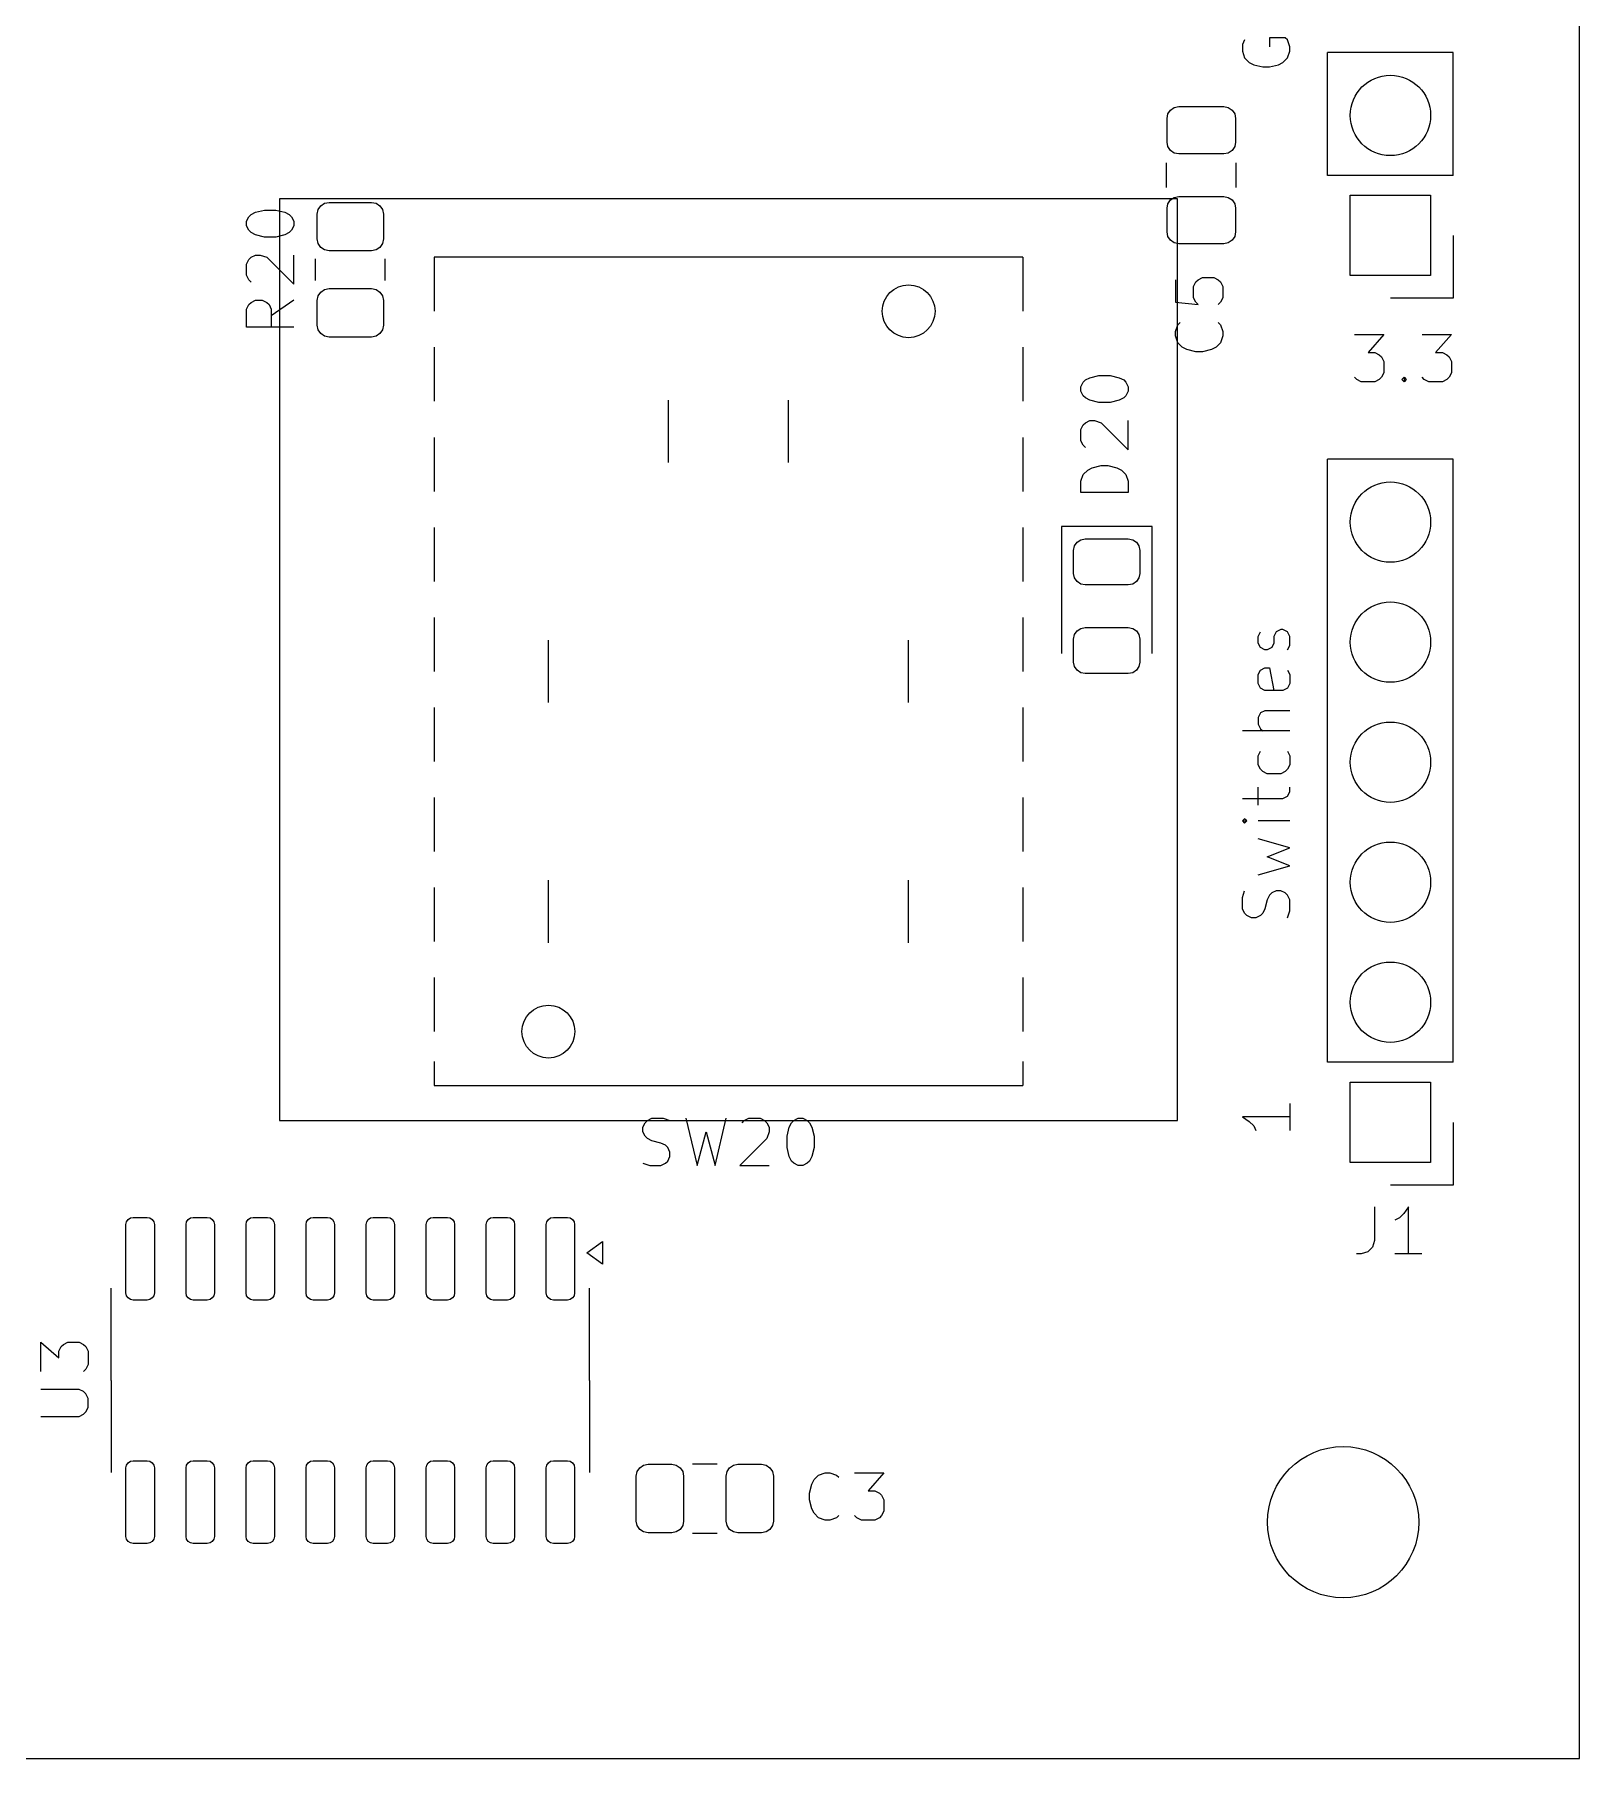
# Model space of a CAD drawing. Header units: millimetres. Extents: x 0 to 485, y -84 to 360.
# Drawn here: x 239.32 to 272, y 14 to 50.48 of the extents above; entities that cross this region are included whole.
import ezdxf

# ---------------------------------------------------------------- set-up
doc = ezdxf.new("R2010")
doc.units = ezdxf.units.MM
doc.layers.get('0').update_dxf_attribs({"lineweight": 25})
doc.layers.add('Import', color=16, linetype='Continuous', lineweight=25, true_color=0x800000)
doc.layers.add('Mounting Holes', color=9, linetype='Continuous', lineweight=25, true_color=0xc0c0c0)

msp = doc.modelspace()

# ---------------------------------------------------------------- linework, layer by layer
for p, q in [((263.5, 47), (244.5, 47)), ((244.5, 47), (244.5, 27.5)), ((263.5, 27.5), (263.5, 47)), ((244.5, 27.5), (263.5, 27.5))]:
    msp.add_line(p, q)
at = {"layer": 'Import', "flags": 128}
for points in [[(272, 14), (272, 82)], [(264.9174, 50.3606), (264.8698, 50.2654)], [(265.7746, 50.4082), (265.4412, 50.4082)], [(265.4412, 50.4082), (265.4412, 50.2177)], [(265.8222, 50.3606), (265.7746, 50.4082)], [(265.8698, 50.2177), (265.8222, 50.3606)], [(264.8698, 50.2654), (264.8698, 50.1225)], [(264.8698, 50.1225), (264.9174, 49.9796)], [(264.9174, 49.9796), (265.0127, 49.8844)], [(265.727, 49.8844), (265.8222, 49.9796)], [(265.8222, 49.9796), (265.8698, 50.1225)], [(265.8698, 50.1225), (265.8698, 50.2177)], [(266.67, 47.495), (266.67, 50.095)], [(269.33, 50.095), (266.67, 50.095)], [(269.33, 47.495), (269.33, 50.095)], [(265.0127, 49.8844), (265.1079, 49.8368)], [(265.1079, 49.8368), (265.2984, 49.7892)], [(265.2984, 49.7892), (265.4412, 49.7892)], [(265.4412, 49.7892), (265.6317, 49.8368)], [(265.6317, 49.8368), (265.727, 49.8844)], [(263.525, 47.95), (263.4293, 47.969), (263.3482, 48.0232), (263.294, 48.1043), (263.275, 48.2), (263.275, 48.7), (263.294, 48.7957), (263.3482, 48.8768), (263.4293, 48.931), (263.525, 48.95), (264.475, 48.95), (264.5707, 48.931), (264.6518, 48.8768), (264.706, 48.7957), (264.725, 48.7), (264.725, 48.2), (264.706, 48.1043), (264.6518, 48.0232), (264.5707, 47.969), (264.475, 47.95), (263.525, 47.95)], [(263.265, 47.2387), (263.265, 47.7613)], [(264.735, 47.2387), (264.735, 47.7613)], [(269.33, 47.495), (266.67, 47.495)], [(268.85, 47.075), (268.85, 45.375), (267.15, 45.375), (267.15, 47.075), (268.85, 47.075)], [(243.9001, 46.6667), (243.9953, 46.7143)], [(243.9953, 46.7143), (244.1858, 46.7619)], [(244.1858, 46.7619), (244.4239, 46.7619)], [(244.4239, 46.7619), (244.6143, 46.7143)], [(244.6143, 46.7143), (244.7096, 46.6667)], [(245.55, 45.9), (245.4543, 45.919), (245.3732, 45.9732), (245.319, 46.0543), (245.3, 46.15), (245.3, 46.675), (245.319, 46.7707), (245.3732, 46.8518), (245.4543, 46.906), (245.55, 46.925), (246.45, 46.925), (246.5457, 46.906), (246.6268, 46.8518), (246.681, 46.7707), (246.7, 46.675), (246.7, 46.15), (246.681, 46.0543), (246.6268, 45.9732), (246.5457, 45.919), (246.45, 45.9), (245.55, 45.9)], [(263.525, 46.05), (263.4293, 46.069), (263.3482, 46.1232), (263.294, 46.2043), (263.275, 46.3), (263.275, 46.8), (263.294, 46.8957), (263.3482, 46.9768), (263.4293, 47.031), (263.525, 47.05), (264.475, 47.05), (264.5707, 47.031), (264.6518, 46.9768), (264.706, 46.8957), (264.725, 46.8), (264.725, 46.3), (264.706, 46.2043), (264.6518, 46.1232), (264.5707, 46.069), (264.475, 46.05), (263.525, 46.05)], [(243.8048, 46.5238), (243.8524, 46.619)], [(243.8048, 46.4286), (243.8048, 46.5238)], [(243.8524, 46.3333), (243.8048, 46.4286)], [(243.8524, 46.619), (243.9001, 46.6667)], [(243.9001, 46.2857), (243.8524, 46.3333)], [(244.7096, 46.6667), (244.7572, 46.619)], [(244.7572, 46.3333), (244.7096, 46.2857)], [(244.7572, 46.619), (244.8048, 46.5238)], [(244.8048, 46.4286), (244.7572, 46.3333)], [(244.8048, 46.5238), (244.8048, 46.4286)], [(243.9953, 46.2381), (243.9001, 46.2857)], [(244.1858, 46.1905), (243.9953, 46.2381)], [(244.4239, 46.1905), (244.1858, 46.1905)], [(244.6143, 46.2381), (244.4239, 46.1905)], [(244.7096, 46.2857), (244.6143, 46.2381)], [(269.33, 46.225), (269.33, 44.895)], [(243.8048, 45.619), (243.8524, 45.7143)], [(243.8048, 45.381), (243.8048, 45.619)], [(243.8524, 45.7143), (243.9001, 45.7619)], [(243.9001, 45.7619), (243.9953, 45.8095)], [(243.9953, 45.8095), (244.0905, 45.8095)], [(244.0905, 45.8095), (244.2334, 45.7619)], [(244.2334, 45.7619), (244.8048, 45.1905)], [(244.8048, 45.1905), (244.8048, 45.8095)], [(245.265, 45.2729), (245.265, 45.7271)], [(246.735, 45.2729), (246.735, 45.7271)], [(247.777, 45.763), (247.777, 44.62)], [(260.223, 45.763), (247.777, 45.763)], [(260.223, 45.763), (260.223, 44.62)], [(243.8524, 45.2857), (243.8048, 45.381)], [(243.9001, 45.2381), (243.8524, 45.2857)], [(263.4548, 45.2881), (263.4548, 44.8119)], [(263.8358, 45.1452), (263.8834, 45.2405)], [(263.8834, 45.2405), (263.931, 45.2881)], [(263.931, 45.2881), (264.0262, 45.3357)], [(264.0262, 45.3357), (264.2643, 45.3357)], [(264.2643, 45.3357), (264.3596, 45.2881)], [(264.3596, 45.2881), (264.4072, 45.2405)], [(264.4072, 45.2405), (264.4548, 45.1452)], [(245.55, 44.075), (245.4543, 44.094), (245.3732, 44.1482), (245.319, 44.2293), (245.3, 44.325), (245.3, 44.85), (245.319, 44.9457), (245.3732, 45.0268), (245.4543, 45.081), (245.55, 45.1), (246.45, 45.1), (246.5457, 45.081), (246.6268, 45.0268), (246.681, 44.9457), (246.7, 44.85), (246.7, 44.325), (246.681, 44.2293), (246.6268, 44.1482), (246.5457, 44.094), (246.45, 44.075), (245.55, 44.075)], [(263.8358, 44.9071), (263.8358, 45.1452)], [(263.8834, 44.8119), (263.8358, 44.9071)], [(264.4548, 44.9071), (264.4072, 44.8119)], [(264.4548, 45.1452), (264.4548, 44.9071)], [(269.33, 44.895), (268, 44.895)], [(243.8048, 44.6667), (243.8524, 44.7619)], [(243.8048, 44.2857), (243.8048, 44.6667)], [(243.8524, 44.7619), (243.9001, 44.8095)], [(243.9001, 44.8095), (243.9953, 44.8571)], [(243.9953, 44.8571), (244.1382, 44.8571)], [(244.1382, 44.8571), (244.2334, 44.8095)], [(244.2334, 44.8095), (244.281, 44.7619)], [(244.281, 44.7619), (244.3286, 44.6667)], [(244.8048, 44.8571), (244.3286, 44.5238)], [(244.3286, 44.6667), (244.3286, 44.2857)], [(263.4548, 44.8119), (263.931, 44.7643)], [(263.931, 44.7643), (263.8834, 44.8119)], [(264.4072, 44.8119), (264.3596, 44.7643)], [(244.8048, 44.2857), (243.8048, 44.2857)], [(263.4548, 44.1929), (263.5024, 44.3357)], [(263.4548, 44.0976), (263.4548, 44.1929)], [(263.5024, 44.3357), (263.5501, 44.3833)], [(264.3596, 44.3833), (264.4072, 44.3357)], [(264.4072, 44.3357), (264.4548, 44.1929)], [(264.4548, 44.1929), (264.4548, 44.0976)], [(247.777, 43.858), (247.777, 42.715)], [(260.223, 43.858), (260.223, 42.715)], [(263.5024, 43.9548), (263.4548, 44.0976)], [(263.5977, 43.8595), (263.5024, 43.9548)], [(263.6929, 43.8119), (263.5977, 43.8595)], [(263.8834, 43.7643), (263.6929, 43.8119)], [(264.2167, 43.8119), (264.0262, 43.7643)], [(264.312, 43.8595), (264.2167, 43.8119)], [(264.4072, 43.9548), (264.312, 43.8595)], [(264.4548, 44.0976), (264.4072, 43.9548)], [(267.2415, 44.1302), (267.8606, 44.1302)], [(267.8606, 44.1302), (267.5273, 43.7492)], [(268.6701, 44.1302), (269.2892, 44.1302)], [(269.2892, 44.1302), (268.9558, 43.7492)], [(264.0262, 43.7643), (263.8834, 43.7643)], [(267.5273, 43.7492), (267.6701, 43.7492)], [(267.6701, 43.7492), (267.7653, 43.7016)], [(267.7653, 43.7016), (267.813, 43.654)], [(267.813, 43.654), (267.8606, 43.5588)], [(267.8606, 43.5588), (267.8606, 43.3207)], [(268.9558, 43.7492), (269.0987, 43.7492)], [(269.0987, 43.7492), (269.1939, 43.7016)], [(269.1939, 43.7016), (269.2415, 43.654)], [(269.2415, 43.654), (269.2892, 43.5588)], [(269.2892, 43.5588), (269.2892, 43.3207)], [(261.4548, 43.0238), (261.5024, 43.119)], [(261.5024, 43.119), (261.5501, 43.1667)], [(261.5501, 43.1667), (261.6453, 43.2143)], [(261.6453, 43.2143), (261.8358, 43.2619)], [(261.8358, 43.2619), (262.0739, 43.2619)], [(262.0739, 43.2619), (262.2643, 43.2143)], [(262.2643, 43.2143), (262.3596, 43.1667)], [(262.3596, 43.1667), (262.4072, 43.119)], [(262.4072, 43.119), (262.4548, 43.0238)], [(267.2892, 43.1778), (267.2415, 43.2254)], [(267.3844, 43.1302), (267.2892, 43.1778)], [(267.6701, 43.1302), (267.3844, 43.1302)], [(267.7653, 43.1778), (267.6701, 43.1302)], [(267.813, 43.2254), (267.7653, 43.1778)], [(267.8606, 43.3207), (267.813, 43.2254)], [(268.2415, 43.1778), (268.2892, 43.2254)], [(268.2892, 43.1302), (268.2415, 43.1778)], [(268.2892, 43.2254), (268.3368, 43.1778)], [(268.2892, 43.2254), (268.2892, 43.1302)], [(268.3368, 43.1778), (268.2892, 43.1302)], [(268.7177, 43.1778), (268.6701, 43.2254)], [(268.813, 43.1302), (268.7177, 43.1778)], [(269.0987, 43.1302), (268.813, 43.1302)], [(269.1939, 43.1778), (269.0987, 43.1302)], [(269.2415, 43.2254), (269.1939, 43.1778)], [(269.2892, 43.3207), (269.2415, 43.2254)], [(252.73, 41.4196), (252.73, 42.7404)], [(255.27, 41.4196), (255.27, 42.7404)], [(261.4548, 42.9286), (261.4548, 43.0238)], [(261.5024, 42.8333), (261.4548, 42.9286)], [(261.5501, 42.7857), (261.5024, 42.8333)], [(261.6453, 42.7381), (261.5501, 42.7857)], [(261.8358, 42.6905), (261.6453, 42.7381)], [(262.0739, 42.6905), (261.8358, 42.6905)], [(262.2643, 42.7381), (262.0739, 42.6905)], [(262.3596, 42.7857), (262.2643, 42.7381)], [(262.4072, 42.8333), (262.3596, 42.7857)], [(262.4548, 42.9286), (262.4072, 42.8333)], [(262.4548, 43.0238), (262.4548, 42.9286)], [(247.777, 41.953), (247.777, 40.81)], [(260.223, 41.953), (260.223, 40.81)], [(261.4548, 42.119), (261.5024, 42.2143)], [(261.4548, 41.881), (261.4548, 42.119)], [(261.5024, 42.2143), (261.5501, 42.2619)], [(261.5501, 42.2619), (261.6453, 42.3095)], [(261.6453, 42.3095), (261.7405, 42.3095)], [(261.7405, 42.3095), (261.8834, 42.2619)], [(261.8834, 42.2619), (262.4548, 41.6905)], [(262.4548, 41.6905), (262.4548, 42.3095)], [(261.5024, 41.7857), (261.4548, 41.881)], [(261.5501, 41.7381), (261.5024, 41.7857)], [(261.5024, 41.1667), (261.5977, 41.2619)], [(261.5977, 41.2619), (261.6929, 41.3095)], [(261.6929, 41.3095), (261.8834, 41.3571)], [(261.8834, 41.3571), (262.0262, 41.3571)], [(262.0262, 41.3571), (262.2167, 41.3095)], [(262.2167, 41.3095), (262.312, 41.2619)], [(262.312, 41.2619), (262.4072, 41.1667)], [(266.67, 28.73), (266.67, 41.49)], [(269.33, 41.49), (266.67, 41.49)], [(269.33, 28.73), (269.33, 41.49)], [(261.4548, 41.0238), (261.5024, 41.1667)], [(261.4548, 40.7857), (261.4548, 41.0238)], [(262.4072, 41.1667), (262.4548, 41.0238)], [(262.4548, 41.0238), (262.4548, 40.7857)], [(262.4548, 40.7857), (261.4548, 40.7857)], [(247.777, 40.048), (247.777, 38.905)], [(260.223, 40.048), (260.223, 38.905)], [(261.04, 40.065), (261.04, 37.38)], [(262.96, 40.065), (261.04, 40.065)], [(262.4562, 39.805), (262.5495, 39.7864), (262.6286, 39.7336), (262.6814, 39.6545), (262.7, 39.5613), (262.7, 39.0738), (262.6814, 38.9805), (262.6286, 38.9014), (262.5495, 38.8486), (262.4562, 38.83), (261.5437, 38.83), (261.4505, 38.8486), (261.3714, 38.9014), (261.3186, 38.9805), (261.3, 39.0738), (261.3, 39.5613), (261.3186, 39.6545), (261.3714, 39.7336), (261.4505, 39.7864), (261.5437, 39.805), (262.4562, 39.805)], [(262.96, 37.38), (262.96, 40.065)], [(247.777, 38.143), (247.777, 37)], [(260.223, 38.143), (260.223, 37)], [(250.19, 36.3396), (250.19, 37.6604)], [(257.81, 36.3396), (257.81, 37.6604)], [(262.4562, 37.93), (262.5495, 37.9114), (262.6286, 37.8586), (262.6814, 37.7795), (262.7, 37.6863), (262.7, 37.1988), (262.6814, 37.1055), (262.6286, 37.0264), (262.5495, 36.9736), (262.4562, 36.955), (261.5437, 36.955), (261.4505, 36.9736), (261.3714, 37.0264), (261.3186, 37.1055), (261.3, 37.1988), (261.3, 37.6863), (261.3186, 37.7795), (261.3714, 37.8586), (261.4505, 37.9114), (261.5437, 37.93), (262.4562, 37.93)], [(265.2032, 37.7415), (265.2508, 37.8368)], [(265.2032, 37.5987), (265.2032, 37.7415)], [(265.2508, 37.5034), (265.2032, 37.5987)], [(265.5365, 37.5987), (265.4889, 37.5034)], [(265.5841, 37.8368), (265.5365, 37.7415)], [(265.5365, 37.7415), (265.5365, 37.5987)], [(265.6793, 37.8844), (265.5841, 37.8368)], [(265.727, 37.8844), (265.6793, 37.8844)], [(265.8222, 37.8368), (265.727, 37.8844)], [(265.8698, 37.7415), (265.8222, 37.8368)], [(265.8698, 37.5511), (265.8698, 37.7415)], [(265.346, 37.4558), (265.2508, 37.5034)], [(265.3936, 37.4558), (265.346, 37.4558)], [(265.4889, 37.5034), (265.3936, 37.4558)], [(265.8222, 37.4558), (265.8698, 37.5511)], [(265.2032, 36.932), (265.2508, 37.0273)], [(265.2032, 36.7415), (265.2032, 36.932)], [(265.2508, 37.0273), (265.346, 37.0749)], [(265.346, 37.0749), (265.4412, 37.0749)], [(265.4412, 37.0749), (265.5365, 36.5987)], [(265.8222, 37.0273), (265.8698, 36.932)], [(265.8698, 36.932), (265.8698, 36.7415)], [(265.2508, 36.6463), (265.2032, 36.7415)], [(265.346, 36.5987), (265.2508, 36.6463)], [(265.727, 36.5987), (265.346, 36.5987)], [(265.8222, 36.6463), (265.727, 36.5987)], [(265.8698, 36.7415), (265.8222, 36.6463)], [(247.777, 36.238), (247.777, 35.095)], [(260.223, 36.238), (260.223, 35.095)], [(265.2508, 36.1225), (265.2032, 36.0273)], [(265.346, 36.1701), (265.2508, 36.1225)], [(265.8698, 36.1701), (265.346, 36.1701)], [(265.2032, 36.0273), (265.2032, 35.8844)], [(265.2032, 35.8844), (265.2508, 35.7892)], [(265.2508, 35.7892), (265.2984, 35.7415)], [(265.8698, 35.7415), (264.8698, 35.7415)], [(265.2032, 35.2177), (265.2508, 35.313)], [(265.2032, 35.0273), (265.2032, 35.2177)], [(265.2508, 34.932), (265.2032, 35.0273)], [(265.8222, 35.313), (265.8698, 35.2177)], [(265.8698, 35.0273), (265.8222, 34.932)], [(265.8698, 35.2177), (265.8698, 35.0273)], [(265.2984, 34.8844), (265.2508, 34.932)], [(265.3936, 34.8368), (265.2984, 34.8844)], [(265.6793, 34.8368), (265.3936, 34.8368)], [(265.7746, 34.8844), (265.6793, 34.8368)], [(265.8222, 34.932), (265.7746, 34.8844)], [(247.777, 34.333), (247.777, 33.19)], [(260.223, 34.333), (260.223, 33.19)], [(264.8698, 34.313), (265.727, 34.313)], [(265.2032, 34.1701), (265.2032, 34.5511)], [(265.727, 34.313), (265.8222, 34.3606)], [(265.8222, 34.3606), (265.8698, 34.4558)], [(265.8698, 34.4558), (265.8698, 34.5511)], [(264.9174, 33.8844), (264.8698, 33.8368)], [(264.8698, 33.8368), (264.9174, 33.7892)], [(264.8698, 33.8368), (264.9651, 33.8368)], [(264.9651, 33.8368), (264.9174, 33.8844)], [(264.9174, 33.7892), (264.9651, 33.8368)], [(265.8698, 33.8368), (265.2032, 33.8368)], [(265.8698, 33.2654), (265.2032, 33.4558)], [(265.3936, 33.0749), (265.8698, 33.2654)], [(265.2032, 32.6939), (265.8698, 32.8844)], [(265.8698, 32.8844), (265.3936, 33.0749)], [(250.19, 31.2596), (250.19, 32.5804)], [(257.81, 31.2596), (257.81, 32.5804)], [(247.777, 32.428), (247.777, 31.285)], [(260.223, 32.428), (260.223, 31.285)], [(264.8698, 32.2177), (264.9174, 32.3606)], [(264.8698, 31.9796), (264.8698, 32.2177)], [(265.3936, 32.1701), (265.346, 31.9796)], [(265.4412, 32.2654), (265.3936, 32.1701)], [(265.4889, 32.313), (265.4412, 32.2654)], [(265.5841, 32.3606), (265.4889, 32.313)], [(265.6793, 32.3606), (265.5841, 32.3606)], [(265.7746, 32.313), (265.6793, 32.3606)], [(265.8222, 32.2654), (265.7746, 32.313)], [(265.8698, 32.1701), (265.8222, 32.2654)], [(265.8698, 31.932), (265.8698, 32.1701)], [(264.9174, 31.8844), (264.8698, 31.9796)], [(264.9651, 31.8368), (264.9174, 31.8844)], [(265.0603, 31.7892), (264.9651, 31.8368)], [(265.1555, 31.7892), (265.0603, 31.7892)], [(265.2508, 31.8368), (265.1555, 31.7892)], [(265.2984, 31.8844), (265.2508, 31.8368)], [(265.346, 31.9796), (265.2984, 31.8844)], [(265.8222, 31.7892), (265.8698, 31.932)], [(247.777, 30.523), (247.777, 29.38)], [(260.223, 30.523), (260.223, 29.38)], [(247.777, 28.745), (247.777, 28.237)], [(260.223, 28.745), (260.223, 28.237)], [(269.33, 28.73), (266.67, 28.73)], [(247.777, 28.237), (260.223, 28.237)], [(268.85, 28.31), (268.85, 26.61), (267.15, 26.61), (267.15, 28.31), (268.85, 28.31)], [(265.8698, 27.8606), (265.8698, 27.2892)], [(252.1905, 27.3547), (252.2381, 27.4499)], [(252.2381, 27.4499), (252.2857, 27.4976)], [(252.2857, 27.4976), (252.381, 27.5452)], [(252.381, 27.5452), (252.619, 27.5452)], [(252.619, 27.5452), (252.7619, 27.4976)], [(253.0952, 27.5452), (253.3333, 26.5452)], [(253.7143, 26.5452), (253.9524, 27.5452)], [(254.2857, 27.4499), (254.3333, 27.4976)], [(254.3333, 27.4976), (254.4286, 27.5452)], [(254.4286, 27.5452), (254.6667, 27.5452)], [(254.6667, 27.5452), (254.7619, 27.4976)], [(254.7619, 27.4976), (254.8095, 27.4499)], [(254.8095, 27.4499), (254.8571, 27.3547)], [(255.2857, 27.3547), (255.3333, 27.4499)], [(255.3333, 27.4499), (255.381, 27.4976)], [(255.381, 27.4976), (255.4762, 27.5452)], [(255.4762, 27.5452), (255.5714, 27.5452)], [(255.5714, 27.5452), (255.6667, 27.4976)], [(255.6667, 27.4976), (255.7143, 27.4499)], [(255.7143, 27.4499), (255.7619, 27.3547)], [(265.8698, 27.5749), (264.8698, 27.5749)], [(264.8698, 27.5749), (265.0127, 27.4796)], [(265.0127, 27.4796), (265.1079, 27.3844)], [(265.1079, 27.3844), (265.1555, 27.2892)], [(269.33, 27.46), (269.33, 26.13)], [(252.1905, 27.2595), (252.1905, 27.3547)], [(252.2381, 27.1642), (252.1905, 27.2595)], [(252.2857, 27.1166), (252.2381, 27.1642)], [(252.381, 27.069), (252.2857, 27.1166)], [(252.5714, 27.0214), (252.381, 27.069)], [(252.6667, 26.9738), (252.5714, 27.0214)], [(253.3333, 26.5452), (253.5238, 27.2595)], [(253.5238, 27.2595), (253.7143, 26.5452)], [(254.8095, 27.1166), (254.2381, 26.5452)], [(254.8571, 27.2595), (254.8095, 27.1166)], [(254.8571, 27.3547), (254.8571, 27.2595)], [(255.2381, 27.1642), (255.2857, 27.3547)], [(255.2381, 26.9261), (255.2381, 27.1642)], [(255.7619, 27.3547), (255.8095, 27.1642)], [(255.8095, 27.1642), (255.8095, 26.9261)], [(252.7143, 26.9261), (252.6667, 26.9738)], [(252.6667, 26.5928), (252.7143, 26.6404)], [(252.7619, 26.8309), (252.7143, 26.9261)], [(252.7143, 26.6404), (252.7619, 26.7357)], [(252.7619, 26.7357), (252.7619, 26.8309)], [(255.2857, 26.7357), (255.2381, 26.9261)], [(255.3333, 26.6404), (255.2857, 26.7357)], [(255.381, 26.5928), (255.3333, 26.6404)], [(255.7143, 26.6404), (255.6667, 26.5928)], [(255.7619, 26.7357), (255.7143, 26.6404)], [(255.8095, 26.9261), (255.7619, 26.7357)], [(252.1905, 26.5928), (252.3333, 26.5452)], [(252.3333, 26.5452), (252.5714, 26.5452)], [(252.5714, 26.5452), (252.6667, 26.5928)], [(254.2381, 26.5452), (254.8571, 26.5452)], [(255.4762, 26.5452), (255.381, 26.5928)], [(255.5714, 26.5452), (255.4762, 26.5452)], [(255.6667, 26.5928), (255.5714, 26.5452)], [(269.33, 26.13), (268, 26.13)], [(267.6667, 25.6752), (267.6667, 24.9609)], [(268.381, 25.6752), (268.2857, 25.5323)], [(268.381, 24.6752), (268.381, 25.6752)], [(241.705, 25.45), (241.7624, 25.4386), (241.8111, 25.4061), (241.8436, 25.3574), (241.855, 25.3), (241.855, 23.85), (241.8436, 23.7926), (241.8111, 23.7439), (241.7624, 23.7114), (241.705, 23.7), (241.405, 23.7), (241.3476, 23.7114), (241.2989, 23.7439), (241.2664, 23.7926), (241.255, 23.85), (241.255, 25.3), (241.2664, 25.3574), (241.2989, 25.4061), (241.3476, 25.4386), (241.405, 25.45), (241.705, 25.45)], [(242.975, 25.45), (243.0324, 25.4386), (243.0811, 25.4061), (243.1136, 25.3574), (243.125, 25.3), (243.125, 23.85), (243.1136, 23.7926), (243.0811, 23.7439), (243.0324, 23.7114), (242.975, 23.7), (242.675, 23.7), (242.6176, 23.7114), (242.5689, 23.7439), (242.5364, 23.7926), (242.525, 23.85), (242.525, 25.3), (242.5364, 25.3574), (242.5689, 25.4061), (242.6176, 25.4386), (242.675, 25.45), (242.975, 25.45)], [(244.245, 25.45), (244.3024, 25.4386), (244.3511, 25.4061), (244.3836, 25.3574), (244.395, 25.3), (244.395, 23.85), (244.3836, 23.7926), (244.3511, 23.7439), (244.3024, 23.7114), (244.245, 23.7), (243.945, 23.7), (243.8876, 23.7114), (243.8389, 23.7439), (243.8064, 23.7926), (243.795, 23.85), (243.795, 25.3), (243.8064, 25.3574), (243.8389, 25.4061), (243.8876, 25.4386), (243.945, 25.45), (244.245, 25.45)], [(245.515, 25.45), (245.5724, 25.4386), (245.6211, 25.4061), (245.6536, 25.3574), (245.665, 25.3), (245.665, 23.85), (245.6536, 23.7926), (245.6211, 23.7439), (245.5724, 23.7114), (245.515, 23.7), (245.215, 23.7), (245.1576, 23.7114), (245.1089, 23.7439), (245.0764, 23.7926), (245.065, 23.85), (245.065, 25.3), (245.0764, 25.3574), (245.1089, 25.4061), (245.1576, 25.4386), (245.215, 25.45), (245.515, 25.45)], [(246.785, 25.45), (246.8424, 25.4386), (246.8911, 25.4061), (246.9236, 25.3574), (246.935, 25.3), (246.935, 23.85), (246.9236, 23.7926), (246.8911, 23.7439), (246.8424, 23.7114), (246.785, 23.7), (246.485, 23.7), (246.4276, 23.7114), (246.3789, 23.7439), (246.3464, 23.7926), (246.335, 23.85), (246.335, 25.3), (246.3464, 25.3574), (246.3789, 25.4061), (246.4276, 25.4386), (246.485, 25.45), (246.785, 25.45)], [(248.055, 25.45), (248.1124, 25.4386), (248.1611, 25.4061), (248.1936, 25.3574), (248.205, 25.3), (248.205, 23.85), (248.1936, 23.7926), (248.1611, 23.7439), (248.1124, 23.7114), (248.055, 23.7), (247.755, 23.7), (247.6976, 23.7114), (247.6489, 23.7439), (247.6164, 23.7926), (247.605, 23.85), (247.605, 25.3), (247.6164, 25.3574), (247.6489, 25.4061), (247.6976, 25.4386), (247.755, 25.45), (248.055, 25.45)], [(249.325, 25.45), (249.3824, 25.4386), (249.4311, 25.4061), (249.4636, 25.3574), (249.475, 25.3), (249.475, 23.85), (249.4636, 23.7926), (249.4311, 23.7439), (249.3824, 23.7114), (249.325, 23.7), (249.025, 23.7), (248.9676, 23.7114), (248.9189, 23.7439), (248.8864, 23.7926), (248.875, 23.85), (248.875, 25.3), (248.8864, 25.3574), (248.9189, 25.4061), (248.9676, 25.4386), (249.025, 25.45), (249.325, 25.45)], [(250.595, 25.45), (250.6524, 25.4386), (250.7011, 25.4061), (250.7336, 25.3574), (250.745, 25.3), (250.745, 23.85), (250.7336, 23.7926), (250.7011, 23.7439), (250.6524, 23.7114), (250.595, 23.7), (250.295, 23.7), (250.2376, 23.7114), (250.1889, 23.7439), (250.1564, 23.7926), (250.145, 23.85), (250.145, 25.3), (250.1564, 25.3574), (250.1889, 25.4061), (250.2376, 25.4386), (250.295, 25.45), (250.595, 25.45)], [(268.1905, 25.4371), (268.0952, 25.3895)], [(268.2857, 25.5323), (268.1905, 25.4371)], [(251.335, 24.46), (251.005, 24.7), (251.335, 24.94), (251.335, 24.46)], [(267.619, 24.818), (267.5238, 24.7228)], [(267.6667, 24.9609), (267.619, 24.818)], [(267.381, 24.6752), (267.2857, 24.6752)], [(267.5238, 24.7228), (267.381, 24.6752)], [(268.6667, 24.6752), (268.0952, 24.6752)], [(240.94, 22), (240.94, 23.95)], [(251.06, 22), (251.06, 23.95)], [(239.4548, 22.1905), (239.4548, 22.8095)], [(239.4548, 22.8095), (239.8358, 22.4762)], [(239.8358, 22.619), (239.8834, 22.7143)], [(239.8358, 22.4762), (239.8358, 22.619)], [(239.8834, 22.7143), (239.931, 22.7619)], [(239.931, 22.7619), (240.0262, 22.8095)], [(240.0262, 22.8095), (240.2643, 22.8095)], [(240.2643, 22.8095), (240.3596, 22.7619)], [(240.3596, 22.7619), (240.4072, 22.7143)], [(240.4072, 22.7143), (240.4548, 22.619)], [(240.4548, 22.619), (240.4548, 22.3333)], [(240.4548, 22.3333), (240.4072, 22.2381)], [(240.4072, 22.2381), (240.3596, 22.1905)], [(240.94, 22), (240.94, 20.05)], [(251.06, 22), (251.06, 20.05)], [(240.2643, 21.8095), (239.4548, 21.8095)], [(240.3596, 21.7619), (240.2643, 21.8095)], [(240.4072, 21.7143), (240.3596, 21.7619)], [(240.4548, 21.619), (240.4072, 21.7143)], [(240.4548, 21.4286), (240.4548, 21.619)], [(239.4548, 21.2381), (240.2643, 21.2381)], [(240.2643, 21.2381), (240.3596, 21.2857)], [(240.3596, 21.2857), (240.4072, 21.3333)], [(240.4072, 21.3333), (240.4548, 21.4286)], [(241.705, 20.3), (241.7624, 20.2886), (241.8111, 20.2561), (241.8436, 20.2074), (241.855, 20.15), (241.855, 18.7), (241.8436, 18.6426), (241.8111, 18.5939), (241.7624, 18.5614), (241.705, 18.55), (241.405, 18.55), (241.3476, 18.5614), (241.2989, 18.5939), (241.2664, 18.6426), (241.255, 18.7), (241.255, 20.15), (241.2664, 20.2074), (241.2989, 20.2561), (241.3476, 20.2886), (241.405, 20.3), (241.705, 20.3)], [(242.975, 20.3), (243.0324, 20.2886), (243.0811, 20.2561), (243.1136, 20.2074), (243.125, 20.15), (243.125, 18.7), (243.1136, 18.6426), (243.0811, 18.5939), (243.0324, 18.5614), (242.975, 18.55), (242.675, 18.55), (242.6176, 18.5614), (242.5689, 18.5939), (242.5364, 18.6426), (242.525, 18.7), (242.525, 20.15), (242.5364, 20.2074), (242.5689, 20.2561), (242.6176, 20.2886), (242.675, 20.3), (242.975, 20.3)], [(244.245, 20.3), (244.3024, 20.2886), (244.3511, 20.2561), (244.3836, 20.2074), (244.395, 20.15), (244.395, 18.7), (244.3836, 18.6426), (244.3511, 18.5939), (244.3024, 18.5614), (244.245, 18.55), (243.945, 18.55), (243.8876, 18.5614), (243.8389, 18.5939), (243.8064, 18.6426), (243.795, 18.7), (243.795, 20.15), (243.8064, 20.2074), (243.8389, 20.2561), (243.8876, 20.2886), (243.945, 20.3), (244.245, 20.3)], [(245.515, 20.3), (245.5724, 20.2886), (245.6211, 20.2561), (245.6536, 20.2074), (245.665, 20.15), (245.665, 18.7), (245.6536, 18.6426), (245.6211, 18.5939), (245.5724, 18.5614), (245.515, 18.55), (245.215, 18.55), (245.1576, 18.5614), (245.1089, 18.5939), (245.0764, 18.6426), (245.065, 18.7), (245.065, 20.15), (245.0764, 20.2074), (245.1089, 20.2561), (245.1576, 20.2886), (245.215, 20.3), (245.515, 20.3)], [(246.785, 20.3), (246.8424, 20.2886), (246.8911, 20.2561), (246.9236, 20.2074), (246.935, 20.15), (246.935, 18.7), (246.9236, 18.6426), (246.8911, 18.5939), (246.8424, 18.5614), (246.785, 18.55), (246.485, 18.55), (246.4276, 18.5614), (246.3789, 18.5939), (246.3464, 18.6426), (246.335, 18.7), (246.335, 20.15), (246.3464, 20.2074), (246.3789, 20.2561), (246.4276, 20.2886), (246.485, 20.3), (246.785, 20.3)], [(248.055, 20.3), (248.1124, 20.2886), (248.1611, 20.2561), (248.1936, 20.2074), (248.205, 20.15), (248.205, 18.7), (248.1936, 18.6426), (248.1611, 18.5939), (248.1124, 18.5614), (248.055, 18.55), (247.755, 18.55), (247.6976, 18.5614), (247.6489, 18.5939), (247.6164, 18.6426), (247.605, 18.7), (247.605, 20.15), (247.6164, 20.2074), (247.6489, 20.2561), (247.6976, 20.2886), (247.755, 20.3), (248.055, 20.3)], [(249.325, 20.3), (249.3824, 20.2886), (249.4311, 20.2561), (249.4636, 20.2074), (249.475, 20.15), (249.475, 18.7), (249.4636, 18.6426), (249.4311, 18.5939), (249.3824, 18.5614), (249.325, 18.55), (249.025, 18.55), (248.9676, 18.5614), (248.9189, 18.5939), (248.8864, 18.6426), (248.875, 18.7), (248.875, 20.15), (248.8864, 20.2074), (248.9189, 20.2561), (248.9676, 20.2886), (249.025, 20.3), (249.325, 20.3)], [(250.595, 20.3), (250.6524, 20.2886), (250.7011, 20.2561), (250.7336, 20.2074), (250.745, 20.15), (250.745, 18.7), (250.7336, 18.6426), (250.7011, 18.5939), (250.6524, 18.5614), (250.595, 18.55), (250.295, 18.55), (250.2376, 18.5614), (250.1889, 18.5939), (250.1564, 18.6426), (250.145, 18.7), (250.145, 20.15), (250.1564, 20.2074), (250.1889, 20.2561), (250.2376, 20.2886), (250.295, 20.3), (250.595, 20.3)], [(252.05, 19.975), (252.069, 20.0707), (252.1232, 20.1518), (252.2043, 20.206), (252.3, 20.225), (252.8, 20.225), (252.8957, 20.206), (252.9768, 20.1518), (253.031, 20.0707), (253.05, 19.975), (253.05, 19.025), (253.031, 18.9293), (252.9768, 18.8482), (252.8957, 18.794), (252.8, 18.775), (252.3, 18.775), (252.2043, 18.794), (252.1232, 18.8482), (252.069, 18.9293), (252.05, 19.025), (252.05, 19.975)], [(253.2387, 20.235), (253.7613, 20.235)], [(253.95, 19.975), (253.969, 20.0707), (254.0232, 20.1518), (254.1043, 20.206), (254.2, 20.225), (254.7, 20.225), (254.7957, 20.206), (254.8768, 20.1518), (254.931, 20.0707), (254.95, 19.975), (254.95, 19.025), (254.931, 18.9293), (254.8768, 18.8482), (254.7957, 18.794), (254.7, 18.775), (254.2, 18.775), (254.1043, 18.794), (254.0232, 18.8482), (253.969, 18.9293), (253.95, 19.025), (253.95, 19.975)], [(255.7143, 19.6166), (255.7619, 19.8071)], [(255.7619, 19.8071), (255.8095, 19.9023)], [(255.8095, 19.9023), (255.9048, 19.9976)], [(255.9048, 19.9976), (256.0476, 20.0452)], [(256.0476, 20.0452), (256.1429, 20.0452)], [(256.1429, 20.0452), (256.2857, 19.9976)], [(256.2857, 19.9976), (256.3333, 19.9499)], [(256.6667, 20.0452), (257.2857, 20.0452)], [(257.2857, 20.0452), (256.9524, 19.6642)], [(255.7143, 19.4738), (255.7143, 19.6166)], [(255.7619, 19.2833), (255.7143, 19.4738)], [(256.9524, 19.6642), (257.0952, 19.6642)], [(257.0952, 19.6642), (257.1905, 19.6166)], [(257.1905, 19.6166), (257.2381, 19.569)], [(257.2381, 19.569), (257.2857, 19.4738)], [(257.2857, 19.4738), (257.2857, 19.2357)], [(255.8095, 19.188), (255.7619, 19.2833)], [(255.9048, 19.0928), (255.8095, 19.188)], [(256.0476, 19.0452), (255.9048, 19.0928)], [(256.1429, 19.0452), (256.0476, 19.0452)], [(256.2857, 19.0928), (256.1429, 19.0452)], [(256.3333, 19.1404), (256.2857, 19.0928)], [(256.7143, 19.0928), (256.6667, 19.1404)], [(256.8095, 19.0452), (256.7143, 19.0928)], [(257.0952, 19.0452), (256.8095, 19.0452)], [(257.1905, 19.0928), (257.0952, 19.0452)], [(257.2381, 19.1404), (257.1905, 19.0928)], [(257.2857, 19.2357), (257.2381, 19.1404)], [(253.2387, 18.765), (253.7613, 18.765)], [(17, 14), (272, 14)]]:
    msp.add_lwpolyline(points, dxfattribs=at)
at = {"layer": 'Import'}
for centre, radius in [((268, 48.765), 0.85), ((257.81, 44.62), 0.5588), ((268, 40.16), 0.85), ((268, 37.62), 0.85), ((268, 35.08), 0.85), ((268, 32.54), 0.85), ((268, 30), 0.85), ((250.19, 29.38), 0.5588), ((267, 19), 1.6)]:
    msp.add_circle(centre, radius, dxfattribs=at)
at = {"layer": 'Mounting Holes'}
msp.add_circle((267, 19), 1.6, dxfattribs=at)

doc.saveas('drawing.dxf')
